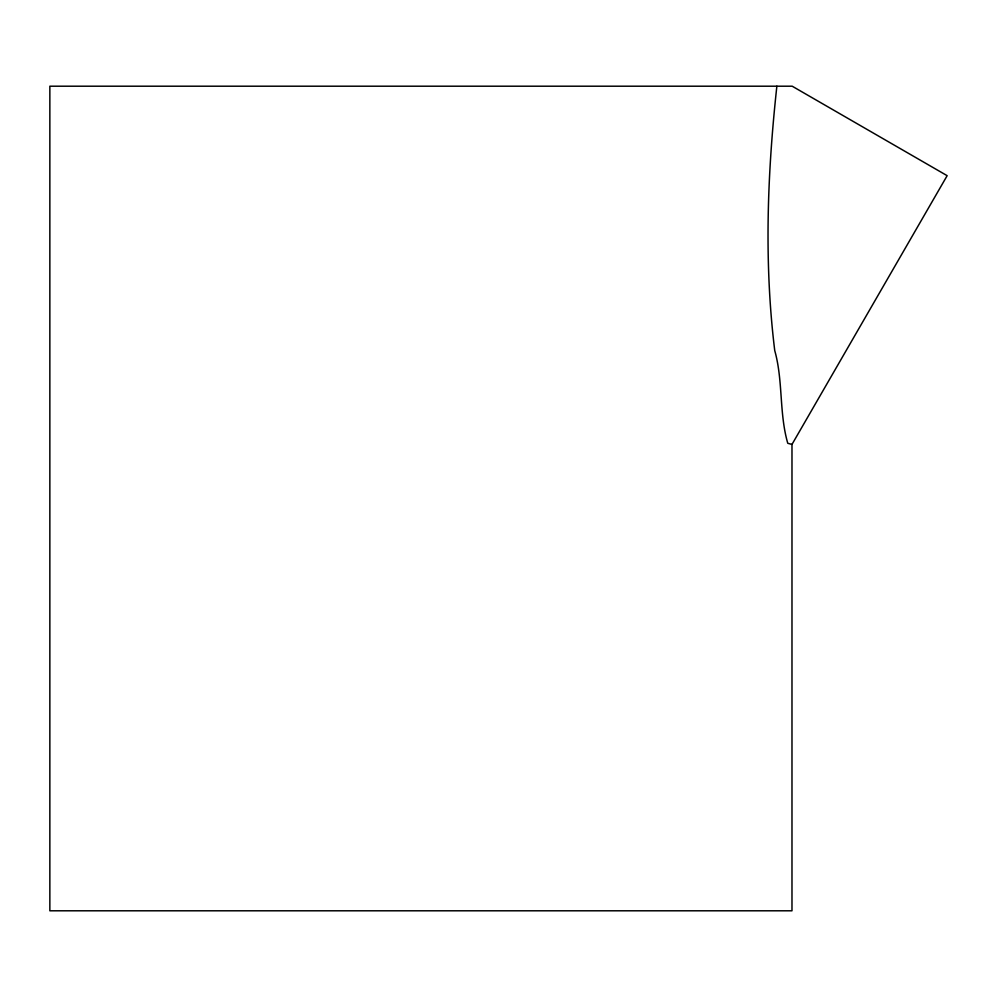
<?xml version="1.0" encoding="UTF-8"?>
<svg xmlns="http://www.w3.org/2000/svg" width="997" height="997" viewBox="0 0 997 997"><rect width="100%" height="100%" fill="white"/><g stroke="black" fill="none" stroke-linecap="round" stroke-linejoin="round"><path stroke-width="1.5" d="M776.862 86.203C767.304 173.889 763.939 262.847 774.744 350.583C783.243 380.842 779.006 413.032 787.767 443.291L791.979 444.425L791.979 910.797L49.85 910.797L49.85 86.203L792.191 86.203L947.15 175.671L791.979 444.425"/></g></svg>
